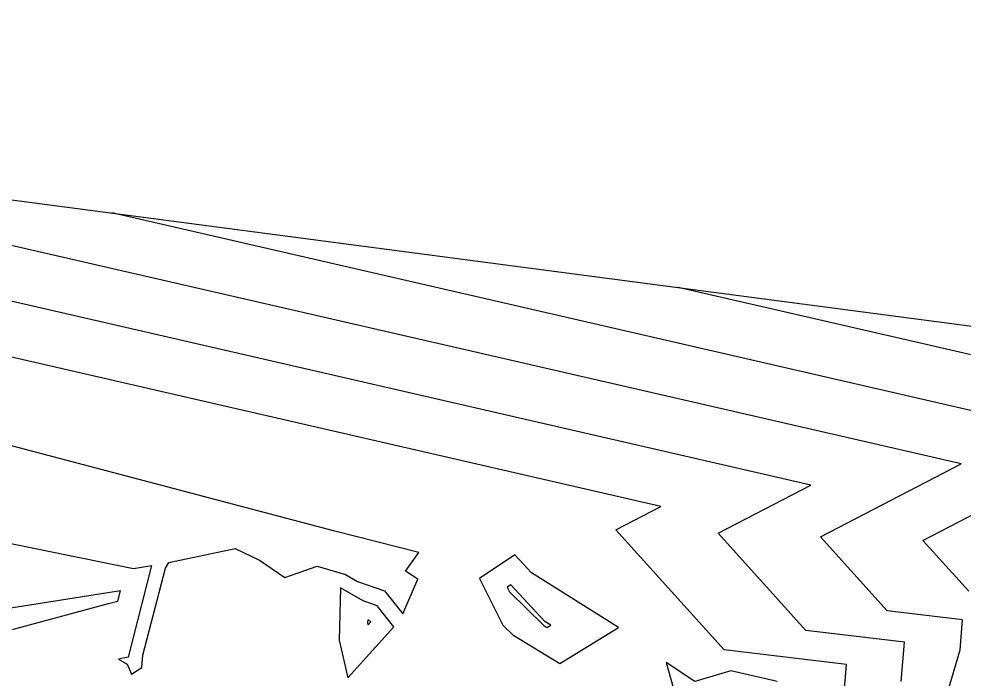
# Model space of a CAD drawing. Header units: metres. Extents: x 419533 to 423558, y 4805342 to 4807578.
# Drawn here: x 423439.67 to 423465.14, y 4807411.91 to 4807429.72 of the extents above; entities that cross this region are included whole.
import ezdxf

# ---------------------------------------------------------------- set-up
doc = ezdxf.new("R2010")
doc.units = ezdxf.units.M
for name, color, linetype in [('C-TINN-BNDY', 110, 'Continuous'), ('C-TOPO-MAJR', 9, 'Continuous'), ('C-TOPO-MINR', 8, 'Continuous')]:
    doc.layers.add(name, color=color, linetype=linetype)

# ---------------------------------------------------------------- blocks, each defined once
blk = doc.blocks.new('leg_extensions_profiles_1')
at = {"layer": 'C-TINN-BNDY', "color": 110, "linetype": 'Continuous', "lineweight": -3, "flags": 128}
blk.add_lwpolyline([(423220.106, 4807493.809), (423287.479, 4807472.539), (423346.75, 4807452.112), (423354.485, 4807447.326), (423385.794, 4807433.173), (423392.335, 4807431.048), (423478.812, 4807419.661), (423490.286, 4807398.361), (423486.816, 4807381.936), (423448.832, 4807381.034), (423447.639, 4807381.11), (423434.405, 4807383.107), (423371.514, 4807410.312), (423322.65, 4807423.992), (423315.63, 4807426.111), (423282.366, 4807436.107), (423260.757, 4807442.208), (423234.184, 4807452.05), (423222.298, 4807455.787)], dxfattribs=at)
at = {"layer": 'C-TOPO-MAJR', "color": 9, "linetype": 'Continuous', "lineweight": -3, "flags": 128}
for points, elevation in [([(423460.110137931, 4807411.84293793), (423458.8578478824, 4807412.136184961), (423457.8910477509, 4807411.844612457), (423457.1156955333, 4807412.356201459), (423457.4269855538, 4807411.233677368)], 1715), ([(423436.2558833799, 4807412.373799581), (423442.0826923077, 4807413.953159152), (423442.3362985075, 4807414.010216418), (423442.4086423841, 4807414.292673013), (423435.7508510074, 4807413.243304348)], 1715), ([(423473.1500277253, 4807418.859330183), (423457.440808473, 4807422.475086496)], 1710)]:
    blk.add_lwpolyline(points, dxfattribs=dict(at, elevation=elevation))
at = {"layer": 'C-TOPO-MAJR', "color": 9, "linetype": 'Continuous', "lineweight": -3, "elevation": 1715, "flags": 128}
blk.add_lwpolyline([(423449.3221629013, 4807413.889782798), (423448.9479958924, 4807414.019421957), (423448.3397793538, 4807414.37301182), (423448.3043059657, 4807412.963028353), (423448.5303889528, 4807411.94602992), (423449.7775665927, 4807413.316335184), (423449.3221629013, 4807413.889782798)], close=True, dxfattribs=at)
at = {"layer": 'C-TOPO-MINR', "color": 8, "linetype": 'Continuous', "lineweight": -3, "flags": 128}
for points, elevation in [([(423461.865800285, 4807410.989483699), (423461.9762755438, 4807412.30040112), (423458.6771642349, 4807412.696267116), (423455.7548148449, 4807415.936388825), (423456.9729640832, 4807416.56884499), (423396.3802612533, 4807430.515333628)], 1714), ([(423410.5236076555, 4807421.473122409), (423442.7556230117, 4807414.895478261), (423443.2430794702, 4807414.972308774), (423442.6099303482, 4807412.500266169), (423442.3574115044, 4807412.443453539), (423442.5838204947, 4807412.309829681), (423442.6993391915, 4807412.046499121), (423442.9823125, 4807412.227020833), (423443.0056747504, 4807412.552059914), (423443.6161223329, 4807414.901038406), (423443.7089670658, 4807415.05698503), (423445.4962380952, 4807415.436690476), (423446.156930931, 4807415.122024024), (423446.8359208832, 4807414.649367065), (423447.706489243, 4807414.957781673), (423448.4729850958, 4807414.73187225), (423448.7915358476, 4807414.546681106), (423449.5183579072, 4807414.294856124), (423449.5183579072, 4807414.294856124), (423450.0139708738, 4807413.670776699), (423450.4210869565, 4807414.601291926), (423450.0883034322, 4807414.824353354), (423450.4470434505, 4807415.326963578), (423448.1854671202, 4807415.898453515), (423414.6492421875, 4807424.75425)], 1714), ([(423463.4519396045, 4807411.844641369), (423463.5412063283, 4807412.903894858), (423460.8754433221, 4807413.22376431), (423458.5141132045, 4807415.841862271), (423461.0172299937, 4807417.141466289), (423411.6453980583, 4807428.505271845)], 1713), ([(423464.5045659262, 4807410.905491746), (423465.0380789239, 4807412.699799038), (423465.1061371127, 4807413.507388595), (423463.0737224093, 4807413.751261503), (423461.2734115641, 4807415.747335715), (423465.0614959042, 4807417.714087587), (423426.9105348632, 4807426.495210062)], 1712), ([(423465.2720014965, 4807414.278758698), (423464.0327099237, 4807415.65280916), (423469.1057618147, 4807418.286708885), (423442.1756716681, 4807424.485148279)], 1711)]:
    blk.add_lwpolyline(points, dxfattribs=dict(at, elevation=elevation))
for points, elevation in [([(423454.2468607124, 4807412.32820521), (423455.8324810533, 4807413.303903661), (423453.4834712871, 4807414.779520792), (423453.0369854581, 4807415.261809985), (423452.085761236, 4807414.619825843), (423452.7085751634, 4807413.366058824), (423452.9776240753, 4807413.099657028), (423454.2468607124, 4807412.32820521)], 1714), ([(423453.8981100479, 4807413.300028708), (423454.0046069364, 4807413.365560694), (423453.8468376238, 4807413.464669307), (423452.9293751818, 4807414.455702375), (423452.831266854, 4807414.389488764), (423452.895503268, 4807414.260176471), (423453.812862811, 4807413.351842636), (423453.8981100479, 4807413.300028708)], 1713), ([(423449.1259678954, 4807413.484709472), (423449.1044559373, 4807413.492162808), (423449.0694877857, 4807413.512491725), (423449.0674483166, 4807413.431427644), (423449.0804464902, 4807413.372957422), (423449.1521503885, 4807413.451740288), (423449.1259678954, 4807413.484709472)], 1716)]:
    blk.add_lwpolyline(points, close=True, dxfattribs=dict(at, elevation=elevation))

msp = doc.modelspace()

# ---------------------------------------------------------------- linework, layer by layer
at = {"layer": 'C-TOPO-MAJR', "color": 9, "linetype": 'Continuous', "lineweight": -3, "flags": 128}
for points, elevation in [([(423473.1500277253, 4807418.859330183), (423457.440808473, 4807422.475086496)], 1710), ([(423436.2558833799, 4807412.373799581), (423442.0826923077, 4807413.953159152), (423442.3362985075, 4807414.010216418), (423442.4086423841, 4807414.292673013), (423435.7508510074, 4807413.243304348)], 1715), ([(423460.110137931, 4807411.84293793), (423458.8578478824, 4807412.136184961), (423457.8910477509, 4807411.844612457), (423457.1156955333, 4807412.356201459), (423457.4269855538, 4807411.233677368)], 1715)]:
    msp.add_lwpolyline(points, dxfattribs=dict(at, elevation=elevation))
at = {"layer": 'C-TOPO-MAJR', "color": 9, "linetype": 'Continuous', "lineweight": -3, "elevation": 1715, "flags": 128}
msp.add_lwpolyline([(423449.3221629013, 4807413.889782798), (423448.9479958924, 4807414.019421957), (423448.3397793538, 4807414.37301182), (423448.3043059657, 4807412.963028353), (423448.5303889528, 4807411.94602992), (423449.7775665927, 4807413.316335184), (423449.3221629013, 4807413.889782798)], close=True, dxfattribs=at)
at = {"layer": 'C-TOPO-MINR', "color": 8, "linetype": 'Continuous', "lineweight": -3, "flags": 128}
for points, elevation in [([(423461.865800285, 4807410.989483699), (423461.9762755438, 4807412.30040112), (423458.6771642349, 4807412.696267116), (423455.7548148449, 4807415.936388825), (423456.9729640832, 4807416.56884499), (423396.3802612533, 4807430.515333628)], 1714), ([(423463.4519396045, 4807411.844641369), (423463.5412063283, 4807412.903894858), (423460.8754433221, 4807413.22376431), (423458.5141132045, 4807415.841862271), (423461.0172299937, 4807417.141466289), (423411.6453980583, 4807428.505271845)], 1713), ([(423464.5045659262, 4807410.905491746), (423465.0380789239, 4807412.699799038), (423465.1061371127, 4807413.507388595), (423463.0737224093, 4807413.751261503), (423461.2734115641, 4807415.747335715), (423465.0614959042, 4807417.714087587), (423426.9105348632, 4807426.495210062)], 1712), ([(423410.5236076555, 4807421.473122409), (423442.7556230117, 4807414.895478261), (423443.2430794702, 4807414.972308774), (423442.6099303482, 4807412.500266169), (423442.3574115044, 4807412.443453539), (423442.5838204947, 4807412.309829681), (423442.6993391915, 4807412.046499121), (423442.9823125, 4807412.227020833), (423443.0056747504, 4807412.552059914), (423443.6161223329, 4807414.901038406), (423443.7089670658, 4807415.05698503), (423445.4962380952, 4807415.436690476), (423446.156930931, 4807415.122024024), (423446.8359208832, 4807414.649367065), (423447.706489243, 4807414.957781673), (423448.4729850958, 4807414.73187225), (423448.7915358476, 4807414.546681106), (423449.5183579072, 4807414.294856124), (423449.5183579072, 4807414.294856124), (423450.0139708738, 4807413.670776699), (423450.4210869565, 4807414.601291926), (423450.0883034322, 4807414.824353354), (423450.4470434505, 4807415.326963578), (423448.1854671202, 4807415.898453515), (423414.6492421875, 4807424.75425)], 1714), ([(423465.2720014965, 4807414.278758698), (423464.0327099237, 4807415.65280916), (423469.1057618147, 4807418.286708885), (423442.1756716681, 4807424.485148279)], 1711)]:
    msp.add_lwpolyline(points, dxfattribs=dict(at, elevation=elevation))
for points, elevation in [([(423454.2468607124, 4807412.32820521), (423455.8324810533, 4807413.303903661), (423453.4834712871, 4807414.779520792), (423453.0369854581, 4807415.261809985), (423452.085761236, 4807414.619825843), (423452.7085751634, 4807413.366058824), (423452.9776240753, 4807413.099657028), (423454.2468607124, 4807412.32820521)], 1714), ([(423453.8981100479, 4807413.300028708), (423454.0046069364, 4807413.365560694), (423453.8468376238, 4807413.464669307), (423452.9293751818, 4807414.455702375), (423452.831266854, 4807414.389488764), (423452.895503268, 4807414.260176471), (423453.812862811, 4807413.351842636), (423453.8981100479, 4807413.300028708)], 1713), ([(423449.1259678954, 4807413.484709472), (423449.1044559373, 4807413.492162808), (423449.0694877857, 4807413.512491725), (423449.0674483166, 4807413.431427644), (423449.0804464902, 4807413.372957422), (423449.1521503885, 4807413.451740288), (423449.1259678954, 4807413.484709472)], 1716)]:
    msp.add_lwpolyline(points, close=True, dxfattribs=dict(at, elevation=elevation))

# ---------------------------------------------------------------- block references
msp.add_blockref('leg_extensions_profiles_1', (0, 0))

doc.saveas('drawing.dxf')
